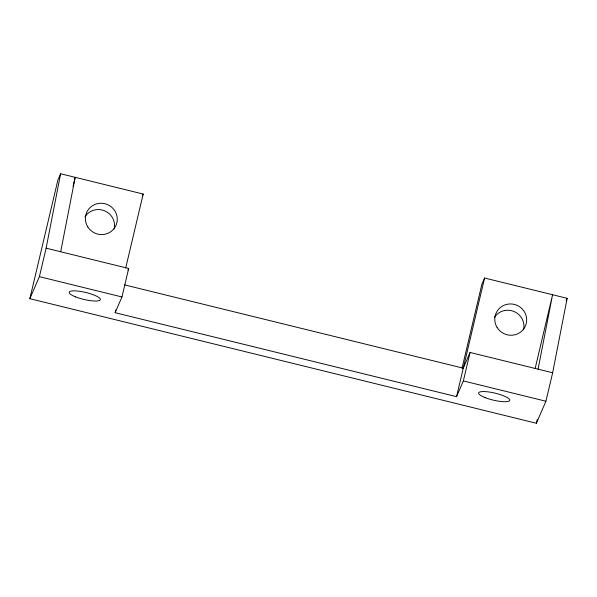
<?xml version="1.0" encoding="UTF-8"?>
<svg xmlns="http://www.w3.org/2000/svg" width="597" height="597" viewBox="0 0 597 597"><rect width="100%" height="100%" fill="white"/><g stroke="black" fill="none" stroke-linecap="round" stroke-linejoin="round"><path stroke-width="0.9" d="M462.041 368.17L481.861 284.306L484.592 278.015L567.15 298.321L552.65 372.767L545.919 401.236L536.375 423.258L29.85 298.679L39.387 276.657L46.118 248.18L60.625 173.742L143.183 194.047L125.706 267.986M60.693 251.77L75.192 177.324L73.058 186.339M538.076 369.177L552.583 294.739L535.099 368.677M29.85 298.679L57.894 180.033L60.625 173.742M552.65 372.767L470.085 352.461L463.354 380.931L456.541 396.662L115.139 312.694L115.766 310.022M115.139 312.694L121.952 296.963L128.683 268.486L46.118 248.18M456.541 396.662L484.592 278.015M536.375 423.258L537.233 419.639M142.504 195.622L143.183 194.047M127.967 270.142L128.683 268.486M470.085 352.461L463.272 368.185L124.586 284.888M566.128 300.679L567.15 298.321M39.387 276.657L121.952 296.963M463.354 380.931L545.919 401.236M84.938 216.875A16.015 15.597 23.4 0 1 104.587 210.793A16.015 15.597 23.4 0 1 114.146 229.017M494.331 317.567A16.015 15.597 23.4 0 1 513.98 311.485A16.015 15.597 23.4 0 1 523.547 329.708M75.744 296.94A16.015 3.604 13.3 0 0 100.318 299.769A16.015 3.604 13.3 0 0 78.259 291.127A16.015 3.604 13.3 0 0 75.744 296.94M87.804 226.942A16.015 15.597 23.4 0 0 115.415 226.532A16.015 15.597 23.4 0 0 100.781 203.249A16.015 15.597 23.4 0 0 87.804 226.942M497.204 327.634A16.015 15.597 23.4 0 0 524.815 327.223A16.015 15.597 23.4 0 0 510.181 303.94A16.015 15.597 23.4 0 0 497.204 327.634M485.145 397.632A16.015 3.604 13.3 0 0 509.711 400.46A16.015 3.604 13.3 0 0 487.659 391.819A16.015 3.604 13.3 0 0 485.145 397.632"/></g></svg>
